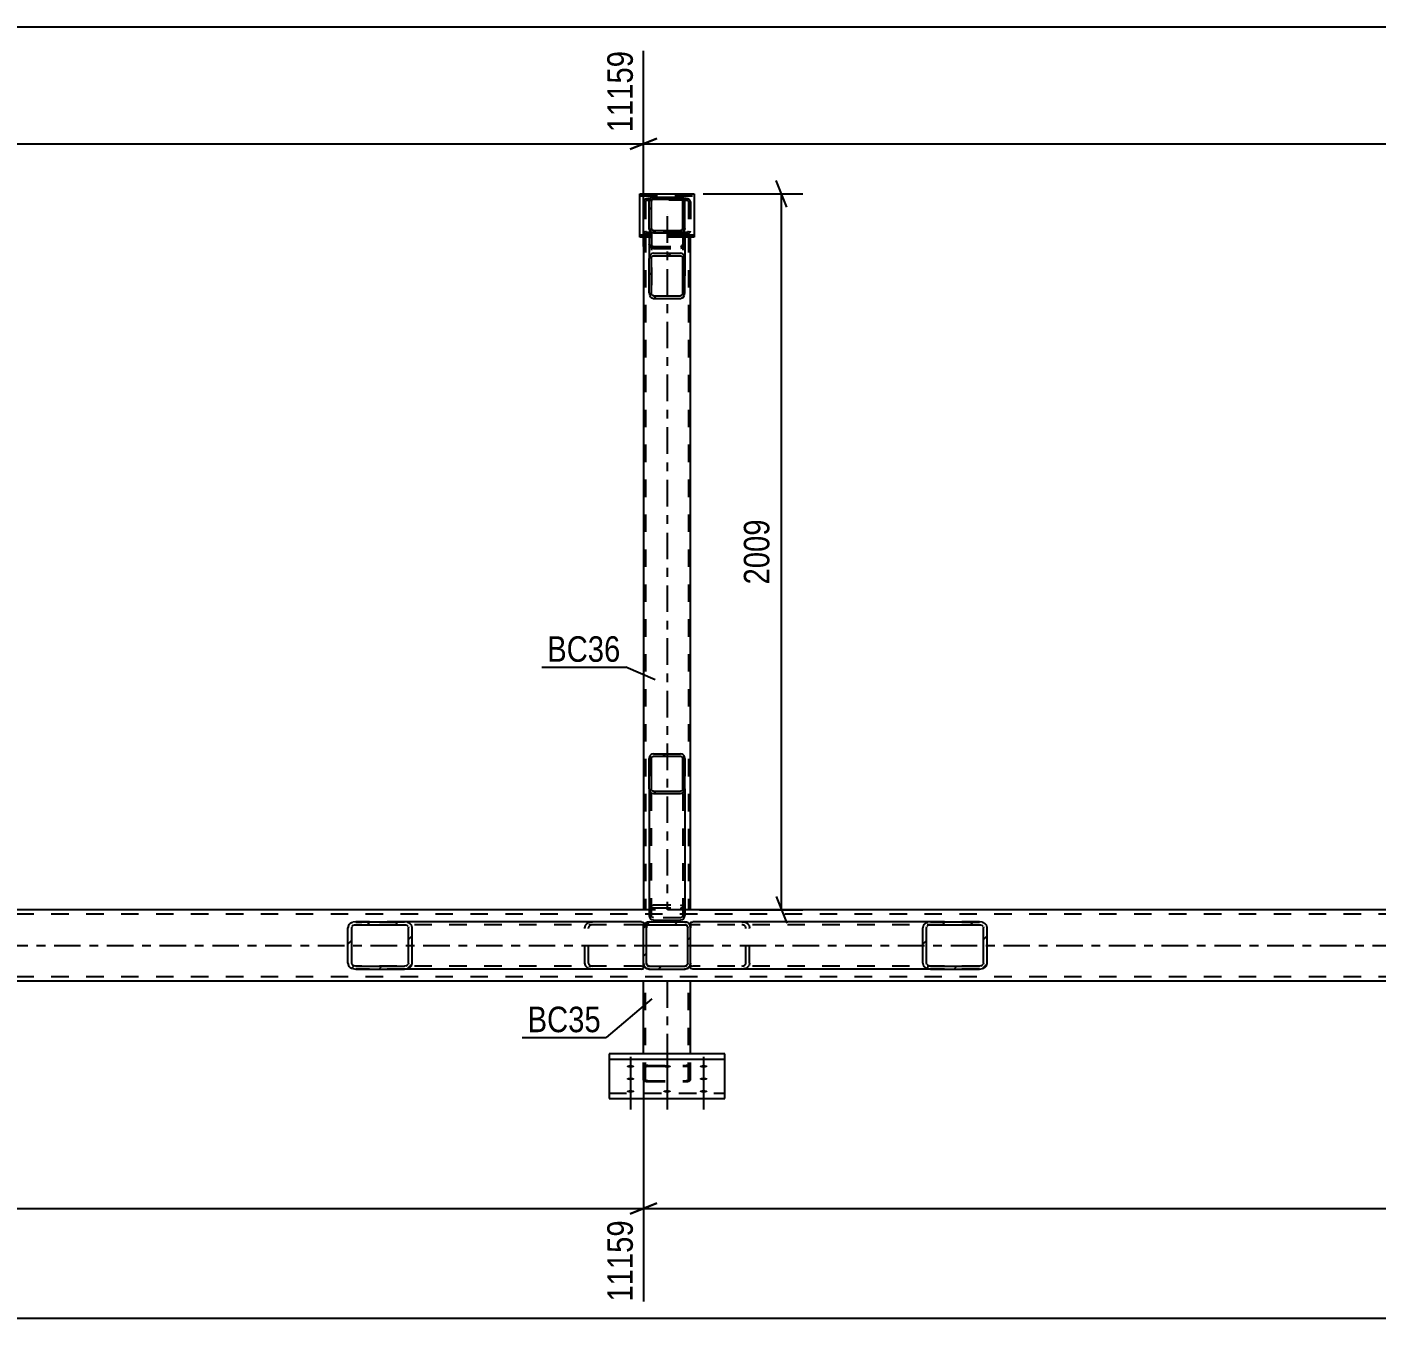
# Model space of a CAD drawing. Header units: millimetres. Extents: x -107 to 1082, y -577 to 264.
# Drawn here: x 313.2 to 464.6, y -338.5 to -193.6 of the extents above; entities that cross this region are included whole.
import ezdxf

# ---------------------------------------------------------------- set-up
doc = ezdxf.new("R2010")
doc.units = ezdxf.units.MM
doc.linetypes.add('DXK_LINE_DOT2', pattern=[3.9198, 1.9599, -1.9599])
doc.linetypes.add('DXK_LINE_DOT3', pattern=[5.9187, 2.979, -0.9799, 0.9799, -0.9799])
doc.styles.add('Arial Narrow', font='ARIALN.TTF', dxfattribs={"height": 0.2})

# ---------------------------------------------------------------- blocks, each defined once
blk = doc.blocks.new('Bolt-389677451-1454 - 1405')
at = {"linetype": 'Continuous'}
for points in [[(380.98, -310.06), (381.07, -310.06), (381.16, -310.07), (381.24, -310.09), (381.31, -310.11), (381.36, -310.13), (381.4, -310.16), (381.42, -310.19), (381.42, -310.22), (381.4, -310.25), (381.36, -310.28), (381.31, -310.31), (381.24, -310.33), (381.16, -310.35), (381.07, -310.36), (380.98, -310.36), (380.89, -310.36), (380.8, -310.35), (380.72, -310.33), (380.66, -310.31), (380.6, -310.28), (380.56, -310.25), (380.54, -310.22), (380.54, -310.19), (380.56, -310.16), (380.6, -310.13), (380.66, -310.11), (380.72, -310.09), (380.8, -310.07), (380.89, -310.06)], [(385.08, -310.06), (385.17, -310.06), (385.26, -310.07), (385.34, -310.09), (385.41, -310.11), (385.46, -310.13), (385.5, -310.16), (385.52, -310.19), (385.52, -310.22), (385.5, -310.25), (385.46, -310.28), (385.41, -310.31), (385.34, -310.33), (385.26, -310.35), (385.17, -310.36), (385.08, -310.36), (384.99, -310.36), (384.9, -310.35), (384.82, -310.33), (384.76, -310.31), (384.7, -310.28), (384.66, -310.25), (384.64, -310.22), (384.64, -310.19), (384.66, -310.16), (384.7, -310.13), (384.76, -310.11), (384.82, -310.09), (384.9, -310.07), (384.99, -310.06)], [(389.18, -310.06), (389.27, -310.06), (389.36, -310.07), (389.44, -310.09), (389.51, -310.11), (389.56, -310.13), (389.6, -310.16), (389.62, -310.19), (389.62, -310.22), (389.6, -310.25), (389.56, -310.28), (389.51, -310.31), (389.44, -310.33), (389.36, -310.35), (389.27, -310.36), (389.18, -310.36), (389.09, -310.36), (389, -310.35), (388.92, -310.33), (388.86, -310.31), (388.8, -310.28), (388.76, -310.25), (388.74, -310.22), (388.74, -310.19), (388.76, -310.16), (388.8, -310.13), (388.86, -310.11), (388.92, -310.09), (389, -310.07), (389.09, -310.06)], [(380.98, -311.46), (381.07, -311.46), (381.16, -311.47), (381.24, -311.49), (381.31, -311.51), (381.36, -311.54), (381.4, -311.56), (381.42, -311.59), (381.42, -311.63), (381.4, -311.66), (381.36, -311.69), (381.31, -311.71), (381.24, -311.73), (381.16, -311.75), (381.07, -311.76), (380.98, -311.76), (380.89, -311.76), (380.8, -311.75), (380.72, -311.73), (380.66, -311.71), (380.6, -311.69), (380.56, -311.66), (380.54, -311.63), (380.54, -311.59), (380.56, -311.56), (380.6, -311.54), (380.66, -311.51), (380.72, -311.49), (380.8, -311.47), (380.89, -311.46)], [(389.18, -311.46), (389.27, -311.46), (389.36, -311.47), (389.44, -311.49), (389.51, -311.51), (389.56, -311.54), (389.6, -311.56), (389.62, -311.59), (389.62, -311.63), (389.6, -311.66), (389.56, -311.69), (389.51, -311.71), (389.44, -311.73), (389.36, -311.75), (389.27, -311.76), (389.18, -311.76), (389.09, -311.76), (389, -311.75), (388.92, -311.73), (388.86, -311.71), (388.8, -311.69), (388.76, -311.66), (388.74, -311.63), (388.74, -311.59), (388.76, -311.56), (388.8, -311.54), (388.86, -311.51), (388.92, -311.49), (389, -311.47), (389.09, -311.46)], [(380.98, -312.86), (381.07, -312.87), (381.16, -312.88), (381.24, -312.89), (381.31, -312.91), (381.36, -312.94), (381.4, -312.97), (381.42, -313), (381.42, -313.03), (381.4, -313.06), (381.36, -313.09), (381.31, -313.11), (381.24, -313.13), (381.16, -313.15), (381.07, -313.16), (380.98, -313.16), (380.89, -313.16), (380.8, -313.15), (380.72, -313.13), (380.66, -313.11), (380.6, -313.09), (380.56, -313.06), (380.54, -313.03), (380.54, -313), (380.56, -312.97), (380.6, -312.94), (380.66, -312.91), (380.72, -312.89), (380.8, -312.88), (380.89, -312.87)], [(385.08, -312.86), (385.17, -312.87), (385.26, -312.88), (385.34, -312.89), (385.41, -312.91), (385.46, -312.94), (385.5, -312.97), (385.52, -313), (385.52, -313.03), (385.5, -313.06), (385.46, -313.09), (385.41, -313.11), (385.34, -313.13), (385.26, -313.15), (385.17, -313.16), (385.08, -313.16), (384.99, -313.16), (384.9, -313.15), (384.82, -313.13), (384.76, -313.11), (384.7, -313.09), (384.66, -313.06), (384.64, -313.03), (384.64, -313), (384.66, -312.97), (384.7, -312.94), (384.76, -312.91), (384.82, -312.89), (384.9, -312.88), (384.99, -312.87)], [(389.18, -312.86), (389.27, -312.87), (389.36, -312.88), (389.44, -312.89), (389.51, -312.91), (389.56, -312.94), (389.6, -312.97), (389.62, -313), (389.62, -313.03), (389.6, -313.06), (389.56, -313.09), (389.51, -313.11), (389.44, -313.13), (389.36, -313.15), (389.27, -313.16), (389.18, -313.16), (389.09, -313.16), (389, -313.15), (388.92, -313.13), (388.86, -313.11), (388.8, -313.09), (388.76, -313.06), (388.74, -313.03), (388.74, -313), (388.76, -312.97), (388.8, -312.94), (388.86, -312.91), (388.92, -312.89), (389, -312.88), (389.09, -312.87)]]:
    blk.add_hatch(color=1, dxfattribs=at).paths.add_polyline_path(points)
at = {"color": 1, "linetype": 'Continuous'}
for p, q in [((380.98, -309.12), (380.98, -312.24)), ((385.08, -309.12), (385.08, -312.24)), ((389.18, -309.12), (389.18, -312.24)), ((380.98, -310.52), (380.98, -313.64)), ((389.18, -310.52), (389.18, -313.64)), ((380.98, -311.92), (380.98, -315.04)), ((385.08, -311.92), (385.08, -315.04)), ((389.18, -311.92), (389.18, -315.04))]:
    blk.add_line(p, q, dxfattribs=at)
blk = doc.blocks.new('Part-389677451-1542 - 1405')
at = {"color": 7, "linetype": 'DXK_LINE_DOT2'}
for p, q in [((604.08, -293.12), (14.44, -293.12)), ((387.08, -292.64), (383.08, -292.64)), ((604.08, -300.16), (14.44, -300.16))]:
    blk.add_line(p, q, dxfattribs=at)
at = {"color": 2, "linetype": 'Continuous'}
for p, q in [((383.08, -292.64), (147.08, -292.64)), ((599.28, -292.64), (387.08, -292.64)), ((599.28, -300.64), (14.44, -300.64))]:
    blk.add_line(p, q, dxfattribs=at)
at = {"color": 7, "linetype": 'DXK_LINE_DOT3'}
blk.add_line((14.44, -296.64), (604.08, -296.64), dxfattribs=at)
blk = doc.blocks.new('Part-389677451-1587 - 1405')
at = {"color": 2, "linetype": 'Continuous'}
for p, q in [((391.58, -308.79), (378.58, -308.79)), ((378.58, -308.79), (378.58, -313.83)), ((391.58, -313.83), (391.58, -308.79)), ((378.58, -309.39), (391.58, -309.39)), ((378.58, -313.83), (391.58, -313.83))]:
    blk.add_line(p, q, dxfattribs=at)
at = {"color": 7, "linetype": 'DXK_LINE_DOT2'}
blk.add_line((378.58, -313.23), (391.58, -313.23), dxfattribs=at)
blk = doc.blocks.new('Part-389677451-1588 - 1405')
at = {"color": 2, "linetype": 'Continuous'}
for p, q in [((382.04, -217.14), (382.04, -212.29)), ((382.04, -212.29), (388.12, -212.29)), ((388.12, -212.29), (388.12, -217.14)), ((383.08, -216.91), (382.04, -216.91)), ((383.08, -217.14), (382.04, -217.14)), ((388.12, -216.91), (387.08, -216.91)), ((388.12, -217.14), (387.08, -217.14))]:
    blk.add_line(p, q, dxfattribs=at)
at = {"color": 7, "linetype": 'DXK_LINE_DOT2'}
for p, q in [((382.04, -212.52), (388.12, -212.52)), ((387.08, -216.91), (383.08, -216.91)), ((387.08, -217.14), (383.08, -217.14))]:
    blk.add_line(p, q, dxfattribs=at)
blk = doc.blocks.new('Part-389677451-1659 - 1405')
at = {"color": 2, "linetype": 'Continuous'}
for p, q in [((382.44, -308.79), (382.44, -300.64)), ((387.72, -308.79), (387.72, -300.64))]:
    blk.add_line(p, q, dxfattribs=at)
at = {"color": 7, "linetype": 'DXK_LINE_DOT2'}
for p, q in [((387.72, -300.64), (382.44, -300.64)), ((382.68, -311.75), (382.68, -300.64)), ((387.48, -311.75), (387.48, -300.64)), ((382.44, -311.75), (382.44, -308.79)), ((387.72, -311.75), (387.72, -308.79)), ((382.48, -310.21), (382.44, -310.27)), ((382.58, -310.15), (382.48, -310.21)), ((382.74, -310.12), (382.58, -310.15)), ((382.68, -310.27), (382.7, -310.24)), ((382.7, -310.24), (382.75, -310.21)), ((382.92, -310.11), (382.74, -310.12)), ((382.75, -310.21), (382.83, -310.19)), ((382.83, -310.19), (382.92, -310.19)), ((382.92, -310.11), (387.24, -310.11)), ((382.92, -310.19), (387.24, -310.19)), ((387.43, -310.12), (387.24, -310.11)), ((387.24, -310.19), (387.33, -310.19)), ((387.33, -310.19), (387.41, -310.21)), ((387.41, -310.21), (387.46, -310.24)), ((387.58, -310.15), (387.43, -310.12)), ((387.46, -310.24), (387.48, -310.27)), ((387.69, -310.21), (387.58, -310.15)), ((387.72, -310.27), (387.69, -310.21)), ((382.44, -311.75), (382.48, -311.81)), ((382.48, -311.81), (382.58, -311.86)), ((382.58, -311.86), (382.74, -311.9)), ((382.7, -311.78), (382.68, -311.75)), ((382.75, -311.81), (382.7, -311.78)), ((382.83, -311.82), (382.75, -311.81)), ((382.92, -311.83), (382.83, -311.82)), ((382.92, -311.83), (387.24, -311.83)), ((387.33, -311.82), (387.24, -311.83)), ((387.41, -311.81), (387.33, -311.82)), ((387.46, -311.78), (387.41, -311.81)), ((387.43, -311.9), (387.58, -311.86)), ((387.48, -311.75), (387.46, -311.78)), ((387.58, -311.86), (387.69, -311.81)), ((387.69, -311.81), (387.72, -311.75)), ((382.74, -311.9), (382.92, -311.91)), ((382.92, -311.91), (387.24, -311.91)), ((387.24, -311.91), (387.43, -311.9))]:
    blk.add_line(p, q, dxfattribs=at)
at = {"color": 7, "linetype": 'DXK_LINE_DOT3'}
blk.add_line((385.08, -300.64), (385.08, -311.01), dxfattribs=at)
blk = doc.blocks.new('Part-389677451-1595 - 1405')
at = {"color": 7, "linetype": 'DXK_LINE_DOT2'}
for p, q in [((382.48, -213.02), (382.44, -213.16)), ((382.44, -213.16), (382.44, -216.91)), ((382.58, -212.91), (382.48, -213.02)), ((382.74, -212.83), (382.58, -212.91)), ((382.68, -213.16), (382.7, -213.09)), ((382.68, -213.16), (382.68, -216.91)), ((382.7, -213.09), (382.75, -213.04)), ((382.92, -212.8), (382.74, -212.83)), ((382.75, -213.04), (382.83, -213)), ((382.83, -213), (382.92, -212.98)), ((387.24, -212.8), (382.92, -212.8)), ((387.24, -212.98), (382.92, -212.98)), ((387.43, -212.83), (387.24, -212.8)), ((387.24, -212.98), (387.33, -213)), ((387.33, -213), (387.41, -213.04)), ((387.41, -213.04), (387.46, -213.09)), ((387.58, -212.91), (387.43, -212.83)), ((387.46, -213.09), (387.48, -213.16)), ((387.48, -213.16), (387.48, -216.91)), ((387.69, -213.02), (387.58, -212.91)), ((387.72, -213.16), (387.69, -213.02)), ((387.72, -213.16), (387.72, -217.14)), ((382.44, -216.44), (382.44, -217.14)), ((382.44, -216.44), (382.48, -216.58)), ((382.7, -216.51), (382.68, -216.44)), ((387.48, -216.44), (387.46, -216.51)), ((387.69, -216.58), (387.72, -216.44)), ((382.48, -216.58), (382.58, -216.69)), ((382.58, -216.69), (382.74, -216.77)), ((382.68, -216.91), (382.68, -292.64)), ((382.75, -216.57), (382.7, -216.51)), ((382.74, -216.77), (382.92, -216.8)), ((382.83, -216.6), (382.75, -216.57)), ((382.92, -216.62), (382.83, -216.6)), ((387.24, -216.62), (382.92, -216.62)), ((387.24, -216.8), (382.92, -216.8)), ((387.33, -216.6), (387.24, -216.62)), ((387.24, -216.8), (387.43, -216.77)), ((387.41, -216.57), (387.33, -216.6)), ((387.46, -216.51), (387.41, -216.57)), ((387.43, -216.77), (387.58, -216.69)), ((387.48, -216.91), (387.48, -292.64)), ((387.58, -216.69), (387.69, -216.58)), ((387.72, -216.91), (387.72, -217.14)), ((387.72, -292.64), (382.44, -292.64))]:
    blk.add_line(p, q, dxfattribs=at)
at = {"color": 7, "linetype": 'DXK_LINE_DOT3'}
blk.add_line((385.08, -214.8), (385.08, -292.64), dxfattribs=at)
at = {"color": 2, "linetype": 'Continuous'}
for p, q in [((382.44, -217.14), (382.44, -292.64)), ((387.72, -292.64), (387.72, -217.14))]:
    blk.add_line(p, q, dxfattribs=at)
blk = doc.blocks.new('Part-389677451-1663 - 1405')
at = {"linetype": 'Continuous'}
h = blk.add_hatch(dxfattribs=at)
h.set_pattern_fill('', scale=0.7, style=0, pattern_type=0)
h.set_pattern_definition([(45, (387.328, -299.2272), (-1.57154, 1.57154), [])])
h.paths.add_polyline_path([(387.08, -299.28), (387.33, -299.23), (387.54, -299.09), (387.67, -298.88), (387.72, -298.64), (387.72, -294.64), (387.67, -294.39), (387.54, -294.18), (387.33, -294.04), (387.08, -294), (383.08, -294), (382.84, -294.04), (382.63, -294.18), (382.49, -294.39), (382.44, -294.64), (382.44, -298.64), (382.49, -298.88), (382.63, -299.09), (382.84, -299.23), (383.08, -299.28)])
h.paths.add_polyline_path([(382.96, -298.93), (382.86, -298.86), (382.79, -298.76), (382.76, -298.64), (382.76, -294.64), (382.79, -294.51), (382.86, -294.41), (382.96, -294.34), (383.08, -294.32), (387.08, -294.32), (387.21, -294.34), (387.31, -294.41), (387.38, -294.51), (387.4, -294.64), (387.4, -298.64), (387.38, -298.76), (387.31, -298.86), (387.21, -298.93), (387.08, -298.96), (383.08, -298.96)])
at = {"color": 7, "linetype": 'DXK_LINE_DOT2'}
for p, q in [((382.44, -294.64), (382.49, -294.39)), ((382.44, -298.64), (382.44, -294.64)), ((382.79, -294.51), (382.76, -294.64)), ((382.76, -298.64), (382.76, -294.64)), ((382.84, -294.04), (383.08, -294)), ((383.08, -294.32), (382.96, -294.34)), ((383.08, -294), (387.08, -294)), ((383.08, -294.32), (387.08, -294.32)), ((387.08, -294), (387.33, -294.04)), ((387.21, -294.34), (387.08, -294.32)), ((387.4, -294.64), (387.38, -294.51)), ((387.4, -298.64), (387.4, -294.64)), ((387.67, -294.39), (387.72, -294.64)), ((387.72, -298.64), (387.72, -294.64)), ((382.49, -298.88), (382.44, -298.64)), ((382.76, -298.64), (382.79, -298.76)), ((383.08, -299.28), (382.84, -299.23)), ((382.96, -298.93), (383.08, -298.96)), ((383.08, -298.96), (387.08, -298.96)), ((383.08, -299.28), (387.08, -299.28)), ((387.08, -298.96), (387.21, -298.93)), ((387.33, -299.23), (387.08, -299.28)), ((387.38, -298.76), (387.4, -298.64)), ((387.72, -298.64), (387.67, -298.88))]:
    blk.add_line(p, q, dxfattribs=at)
at = {"color": 2, "linetype": 'Continuous'}
for p, q in [((382.49, -294.39), (382.44, -294.64)), ((382.44, -298.64), (382.44, -294.64)), ((382.76, -294.64), (382.79, -294.51)), ((382.76, -298.64), (382.76, -294.64)), ((383.08, -294), (382.84, -294.04)), ((382.96, -294.34), (383.08, -294.32)), ((383.08, -294), (387.08, -294)), ((383.08, -294.32), (387.08, -294.32)), ((387.33, -294.04), (387.08, -294)), ((387.08, -294.32), (387.21, -294.34)), ((387.38, -294.51), (387.4, -294.64)), ((387.4, -298.64), (387.4, -294.64)), ((387.72, -294.64), (387.67, -294.39)), ((387.72, -298.64), (387.72, -294.64)), ((382.44, -298.64), (382.49, -298.88)), ((382.79, -298.76), (382.76, -298.64)), ((382.84, -299.23), (383.08, -299.28)), ((383.08, -298.96), (382.96, -298.93)), ((383.08, -298.96), (387.08, -298.96)), ((383.08, -299.28), (387.08, -299.28)), ((387.21, -298.93), (387.08, -298.96)), ((387.08, -299.28), (387.33, -299.23)), ((387.4, -298.64), (387.38, -298.76)), ((387.67, -298.88), (387.72, -298.64))]:
    blk.add_line(p, q, dxfattribs=at)
at = {"color": 7, "linetype": 'DXK_LINE_DOT2'}
for centre, radius, start, end in [((383.08, -294.64), 0.64, 112.5, 157.5), ((383.08, -294.64), 0.32, 112.5, 157.5), ((387.08, -294.64), 0.32, 22.5, 67.5), ((387.08, -294.64), 0.64, 22.5, 67.5), ((383.08, -298.64), 0.64, 202.5, 247.5), ((383.08, -298.64), 0.32, 202.5, 247.5), ((387.08, -298.64), 0.32, 292.5, 337.5), ((387.08, -298.64), 0.64, 292.5, 337.5)]:
    blk.add_arc(centre, radius, start, end, dxfattribs=at)
at = {"color": 2, "linetype": 'Continuous'}
for centre, radius, start, end in [((383.08, -294.64), 0.64, 112.5, 157.5), ((383.08, -294.64), 0.32, 112.5, 157.5), ((387.08, -294.64), 0.32, 22.5, 67.5), ((387.08, -294.64), 0.64, 22.5, 67.5), ((383.08, -298.64), 0.64, 202.5, 247.5), ((383.08, -298.64), 0.32, 202.5, 247.5), ((387.08, -298.64), 0.32, 292.5, 337.5), ((387.08, -298.64), 0.64, 292.5, 337.5)]:
    blk.add_arc(centre, radius, start, end, dxfattribs=at)
blk = doc.blocks.new('Part-389677451-1599 - 1405')
at = {"linetype": 'Continuous'}
h = blk.add_hatch(dxfattribs=at)
h.set_pattern_fill('', scale=0.7, style=0, pattern_type=0)
h.set_pattern_definition([(45, (386.786, -216.5992), (-1.5715, 1.5715), [])])
h.paths.add_polyline_path([(386.6, -216.64), (386.79, -216.6), (386.94, -216.5), (387.05, -216.34), (387.08, -216.16), (387.08, -213.12), (387.05, -212.93), (386.94, -212.78), (386.79, -212.67), (386.6, -212.64), (383.56, -212.64), (383.38, -212.67), (383.22, -212.78), (383.12, -212.93), (383.08, -213.12), (383.08, -216.16), (383.12, -216.34), (383.22, -216.5), (383.38, -216.6), (383.56, -216.64)])
h.paths.add_polyline_path([(383.47, -216.38), (383.39, -216.33), (383.34, -216.25), (383.32, -216.16), (383.32, -213.12), (383.34, -213.02), (383.39, -212.95), (383.47, -212.89), (383.56, -212.88), (386.6, -212.88), (386.69, -212.89), (386.77, -212.95), (386.82, -213.02), (386.84, -213.12), (386.84, -216.16), (386.82, -216.25), (386.77, -216.33), (386.69, -216.38), (386.6, -216.4), (383.56, -216.4)])
at = {"color": 7, "linetype": 'DXK_LINE_DOT2'}
for p, q in [((383.08, -213.12), (383.12, -212.93)), ((383.08, -216.16), (383.08, -213.12)), ((383.12, -212.93), (383.22, -212.78)), ((383.22, -212.78), (383.38, -212.67)), ((383.34, -213.02), (383.32, -213.12)), ((383.32, -216.16), (383.32, -213.12)), ((383.39, -212.95), (383.34, -213.02)), ((383.38, -212.67), (383.56, -212.64)), ((383.47, -212.89), (383.39, -212.95)), ((383.56, -212.88), (383.47, -212.89)), ((383.56, -212.64), (386.6, -212.64)), ((383.56, -212.88), (386.6, -212.88)), ((386.6, -212.64), (386.79, -212.67)), ((386.69, -212.89), (386.6, -212.88)), ((386.77, -212.95), (386.69, -212.89)), ((386.82, -213.02), (386.77, -212.95)), ((386.79, -212.67), (386.94, -212.78)), ((386.84, -213.12), (386.82, -213.02)), ((386.84, -216.16), (386.84, -213.12)), ((386.94, -212.78), (387.05, -212.93)), ((387.05, -212.93), (387.08, -213.12)), ((387.08, -216.16), (387.08, -213.12)), ((383.12, -216.34), (383.08, -216.16)), ((383.22, -216.5), (383.12, -216.34)), ((383.38, -216.6), (383.22, -216.5)), ((383.32, -216.16), (383.34, -216.25)), ((383.34, -216.25), (383.39, -216.33)), ((383.39, -216.33), (383.47, -216.38)), ((383.47, -216.38), (383.56, -216.4)), ((383.56, -216.4), (386.6, -216.4)), ((386.6, -216.4), (386.69, -216.38)), ((386.69, -216.38), (386.77, -216.33)), ((386.77, -216.33), (386.82, -216.25)), ((386.94, -216.5), (386.79, -216.6)), ((386.82, -216.25), (386.84, -216.16)), ((387.05, -216.34), (386.94, -216.5)), ((387.08, -216.16), (387.05, -216.34)), ((383.56, -216.64), (383.38, -216.6)), ((383.56, -216.64), (386.6, -216.64)), ((386.79, -216.6), (386.6, -216.64))]:
    blk.add_line(p, q, dxfattribs=at)
at = {"color": 2, "linetype": 'Continuous'}
for p, q in [((383.12, -212.93), (383.08, -213.12)), ((383.08, -216.16), (383.08, -213.12)), ((383.32, -213.12), (383.34, -213.02)), ((383.32, -216.16), (383.32, -213.12)), ((383.34, -213.02), (383.39, -212.95)), ((383.56, -212.64), (383.38, -212.67)), ((383.39, -212.95), (383.47, -212.89)), ((383.47, -212.89), (383.56, -212.88)), ((383.56, -212.64), (386.6, -212.64)), ((383.56, -212.88), (386.6, -212.88)), ((386.79, -212.67), (386.6, -212.64)), ((386.6, -212.88), (386.69, -212.89)), ((386.69, -212.89), (386.77, -212.95)), ((386.77, -212.95), (386.82, -213.02)), ((386.82, -213.02), (386.84, -213.12)), ((386.84, -216.16), (386.84, -213.12)), ((387.08, -213.12), (387.05, -212.93)), ((387.08, -216.16), (387.08, -213.12)), ((383.08, -216.16), (383.12, -216.34)), ((383.34, -216.25), (383.32, -216.16)), ((383.39, -216.33), (383.34, -216.25)), ((383.47, -216.38), (383.39, -216.33)), ((383.56, -216.4), (383.47, -216.38)), ((383.56, -216.4), (386.6, -216.4)), ((386.69, -216.38), (386.6, -216.4)), ((386.77, -216.33), (386.69, -216.38)), ((386.82, -216.25), (386.77, -216.33)), ((386.84, -216.16), (386.82, -216.25)), ((387.05, -216.34), (387.08, -216.16)), ((383.38, -216.6), (383.56, -216.64)), ((383.56, -216.64), (386.6, -216.64)), ((386.6, -216.64), (386.79, -216.6))]:
    blk.add_line(p, q, dxfattribs=at)
at = {"color": 7, "linetype": 'DXK_LINE_DOT3'}
blk.add_line((385.08, -214.64), (385.08, -214.64), dxfattribs=at)
at = {"color": 2, "linetype": 'Continuous'}
for centre, start, end in [((383.56, -213.12), 112.5, 157.5), ((386.6, -213.12), 22.5, 67.5), ((383.56, -216.16), 202.5, 247.5), ((386.6, -216.16), 292.5, 337.5)]:
    blk.add_arc(centre, 0.48, start, end, dxfattribs=at)
blk = doc.blocks.new('Part-389677451-1644 - 1405')
at = {"linetype": 'Continuous'}
h = blk.add_hatch(dxfattribs=at)
h.set_pattern_fill('', scale=0.7, style=0, pattern_type=0)
h.set_pattern_definition([(45, (355.9533, -299.2272), (-1.57154, 1.57154), [])])
h.paths.add_polyline_path([(355.62, -299.28), (355.95, -299.23), (356.24, -299.09), (356.43, -298.88), (356.49, -298.64), (356.49, -294.64), (356.43, -294.39), (356.24, -294.18), (355.95, -294.04), (355.62, -294), (350.14, -294), (349.8, -294.04), (349.51, -294.18), (349.32, -294.39), (349.26, -294.64), (349.26, -298.64), (349.32, -298.88), (349.51, -299.09), (349.8, -299.23), (350.14, -299.28)])
h.paths.add_polyline_path([(349.97, -298.93), (349.83, -298.86), (349.73, -298.76), (349.7, -298.64), (349.7, -294.64), (349.73, -294.51), (349.83, -294.41), (349.97, -294.34), (350.14, -294.32), (355.62, -294.32), (355.79, -294.34), (355.93, -294.41), (356.02, -294.51), (356.06, -294.64), (356.06, -298.64), (356.02, -298.76), (355.93, -298.86), (355.79, -298.93), (355.62, -298.96), (350.14, -298.96)])
at = {"color": 2, "linetype": 'Continuous'}
for p, q in [((349.32, -294.39), (349.26, -294.64)), ((349.26, -298.64), (349.26, -294.64)), ((349.7, -294.64), (349.73, -294.51)), ((349.7, -298.64), (349.7, -294.64)), ((350.14, -294), (349.8, -294.04)), ((349.97, -294.34), (350.14, -294.32)), ((350.14, -294), (355.62, -294)), ((350.14, -294.32), (355.62, -294.32)), ((382.2, -294), (355.62, -294)), ((355.95, -294.04), (355.62, -294)), ((355.62, -294.32), (355.79, -294.34)), ((356.02, -294.51), (356.06, -294.64)), ((356.06, -298.64), (356.06, -294.64)), ((356.49, -294.64), (356.43, -294.39)), ((356.49, -298.64), (356.49, -294.64)), ((382.2, -294), (382.44, -294.03)), ((382.44, -294.03), (382.44, -294.04)), ((382.44, -294.04), (382.44, -294.18)), ((382.44, -294.18), (382.44, -294.64)), ((349.26, -298.64), (349.32, -298.88)), ((349.73, -298.76), (349.7, -298.64)), ((349.8, -299.23), (350.14, -299.28)), ((350.14, -298.96), (349.97, -298.93)), ((350.14, -298.96), (355.62, -298.96)), ((350.14, -299.28), (355.62, -299.28)), ((355.79, -298.93), (355.62, -298.96)), ((355.62, -299.28), (355.95, -299.23)), ((382.2, -299.28), (355.62, -299.28)), ((356.06, -298.64), (356.02, -298.76)), ((356.43, -298.88), (356.49, -298.64)), ((382.2, -299.28), (382.44, -299.24)), ((382.44, -299.24), (382.44, -298.64))]:
    blk.add_line(p, q, dxfattribs=at)
at = {"color": 7, "linetype": 'DXK_LINE_DOT2'}
for p, q in [((355.62, -294), (350.14, -294)), ((382.2, -294.32), (350.14, -294.32)), ((375.84, -294.64), (375.91, -294.39)), ((375.84, -298.64), (375.84, -294.64)), ((376.31, -294.51), (376.28, -294.64)), ((376.28, -298.64), (376.28, -294.64)), ((376.38, -294.04), (376.72, -294)), ((376.72, -294.32), (376.55, -294.34)), ((382.37, -294.34), (382.2, -294.32)), ((382.44, -294.38), (382.37, -294.34)), ((382.44, -294.03), (382.44, -294.03)), ((382.44, -294.18), (382.44, -294.38)), ((382.44, -298.64), (382.44, -294.39)), ((382.2, -298.96), (350.14, -298.96)), ((355.62, -299.28), (350.14, -299.28)), ((375.91, -298.88), (375.84, -298.64)), ((376.28, -298.64), (376.31, -298.76)), ((376.72, -299.28), (376.38, -299.23)), ((376.55, -298.93), (376.72, -298.96)), ((382.2, -298.96), (382.37, -298.93)), ((382.37, -298.93), (382.44, -298.9))]:
    blk.add_line(p, q, dxfattribs=at)
at = {"color": 2, "linetype": 'Continuous'}
for centre, radius, start, end in [((350, -294.82), 0.801, 104.588, 147.6416), ((350.07, -294.73), 0.4, 104.588, 147.6416), ((355.68, -294.73), 0.4, 32.3584, 75.412), ((355.75, -294.82), 0.801, 32.3584, 75.412), ((350, -298.45), 0.801, 212.3584, 255.412), ((350.07, -298.54), 0.4, 212.3584, 255.412), ((355.68, -298.54), 0.4, 284.588, 327.6416), ((355.75, -298.45), 0.801, 284.588, 327.6416)]:
    blk.add_arc(centre, radius, start, end, dxfattribs=at)
at = {"color": 7, "linetype": 'DXK_LINE_DOT2'}
for centre, radius, start, end in [((376.58, -294.82), 0.801, 104.588, 147.6416), ((376.65, -294.73), 0.4, 104.588, 147.6416), ((376.58, -298.45), 0.801, 212.3584, 255.412), ((376.65, -298.54), 0.4, 212.3584, 255.412)]:
    blk.add_arc(centre, radius, start, end, dxfattribs=at)
blk = doc.blocks.new('Part-389677451-1673 - 1405')
at = {"linetype": 'Continuous'}
h = blk.add_hatch(dxfattribs=at)
h.set_pattern_fill('', scale=0.7, style=0, pattern_type=0)
h.set_pattern_definition([(45, (420.4793, -299.2272), (-1.57154, 1.57154), [])])
h.paths.add_polyline_path([(420.14, -299.28), (420.48, -299.23), (420.76, -299.09), (420.95, -298.88), (421.02, -298.64), (421.02, -294.64), (420.95, -294.39), (420.76, -294.18), (420.48, -294.04), (420.14, -294), (414.65, -294), (414.32, -294.04), (414.03, -294.18), (413.84, -294.39), (413.77, -294.64), (413.77, -298.64), (413.84, -298.88), (414.03, -299.09), (414.32, -299.23), (414.65, -299.28)])
h.paths.add_polyline_path([(414.48, -298.93), (414.34, -298.86), (414.25, -298.76), (414.21, -298.64), (414.21, -294.64), (414.25, -294.51), (414.34, -294.41), (414.48, -294.34), (414.65, -294.32), (420.14, -294.32), (420.31, -294.34), (420.45, -294.41), (420.55, -294.51), (420.58, -294.64), (420.58, -298.64), (420.55, -298.76), (420.45, -298.86), (420.31, -298.93), (420.14, -298.96), (414.65, -298.96)])
at = {"color": 2, "linetype": 'Continuous'}
for p, q in [((387.72, -294.03), (387.98, -294)), ((387.72, -294.03), (387.72, -294.64)), ((414.65, -294), (387.98, -294)), ((413.84, -294.39), (413.77, -294.64)), ((413.77, -298.64), (413.77, -294.64)), ((414.21, -294.64), (414.25, -294.51)), ((414.21, -298.64), (414.21, -294.64)), ((414.65, -294), (414.32, -294.04)), ((414.48, -294.34), (414.65, -294.32)), ((414.65, -294), (420.14, -294)), ((414.65, -294.32), (420.14, -294.32)), ((420.48, -294.04), (420.14, -294)), ((420.14, -294.32), (420.31, -294.34)), ((420.55, -294.51), (420.58, -294.64)), ((420.58, -298.64), (420.58, -294.64)), ((421.02, -294.64), (420.95, -294.39)), ((421.02, -298.64), (421.02, -294.64)), ((387.72, -299.23), (387.72, -298.64)), ((387.72, -299.24), (387.72, -299.23)), ((387.98, -299.28), (387.72, -299.24)), ((414.65, -299.28), (387.98, -299.28)), ((413.77, -298.64), (413.84, -298.88)), ((414.25, -298.76), (414.21, -298.64)), ((414.32, -299.23), (414.65, -299.28)), ((414.65, -298.96), (414.48, -298.93)), ((414.65, -298.96), (420.14, -298.96)), ((414.65, -299.28), (420.14, -299.28)), ((420.31, -298.93), (420.14, -298.96)), ((420.14, -299.28), (420.48, -299.23)), ((420.58, -298.64), (420.55, -298.76)), ((420.95, -298.88), (421.02, -298.64))]:
    blk.add_line(p, q, dxfattribs=at)
at = {"color": 7, "linetype": 'DXK_LINE_DOT2'}
for p, q in [((387.72, -294.03), (387.72, -294.38)), ((387.81, -294.34), (387.72, -294.38)), ((387.72, -299.09), (387.72, -294.64)), ((387.98, -294.32), (387.81, -294.34)), ((420.14, -294.32), (387.98, -294.32)), ((393.47, -294), (393.81, -294.04)), ((393.64, -294.34), (393.47, -294.32)), ((393.91, -294.64), (393.88, -294.51)), ((393.91, -298.64), (393.91, -294.64)), ((394.28, -294.39), (394.35, -294.64)), ((394.35, -298.64), (394.35, -294.64)), ((420.14, -294), (414.65, -294)), ((387.72, -298.89), (387.81, -298.93)), ((387.81, -298.93), (387.98, -298.96)), ((420.14, -298.96), (387.98, -298.96)), ((393.47, -298.96), (393.64, -298.93)), ((393.81, -299.23), (393.47, -299.28)), ((393.88, -298.76), (393.91, -298.64)), ((394.35, -298.64), (394.28, -298.88)), ((420.14, -299.28), (414.65, -299.28))]:
    blk.add_line(p, q, dxfattribs=at)
for centre, radius, start, end in [((393.54, -294.73), 0.401, 32.4104, 75.4453), ((393.61, -294.82), 0.802, 32.4104, 75.4453), ((393.54, -298.54), 0.401, 284.5547, 327.5896), ((393.61, -298.45), 0.802, 284.5547, 327.5896)]:
    blk.add_arc(centre, radius, start, end, dxfattribs=at)
at = {"color": 2, "linetype": 'Continuous'}
for centre, radius, start, end in [((414.52, -294.82), 0.802, 104.5547, 147.5896), ((414.58, -294.73), 0.401, 104.5547, 147.5896), ((420.21, -294.73), 0.401, 32.4104, 75.4453), ((420.28, -294.82), 0.802, 32.4104, 75.4453), ((414.52, -298.45), 0.802, 212.4104, 255.4453), ((414.58, -298.54), 0.401, 212.4104, 255.4453), ((420.21, -298.54), 0.401, 284.5547, 327.5896), ((420.28, -298.45), 0.802, 284.5547, 327.5896)]:
    blk.add_arc(centre, radius, start, end, dxfattribs=at)
blk = doc.blocks.new('Part-389677451-1676 - 1405')
at = {"linetype": 'Continuous'}
h = blk.add_hatch(dxfattribs=at)
h.set_pattern_fill('', scale=0.7, style=0, pattern_type=0)
h.set_pattern_definition([(45, (386.786, -279.559), (-1.57154, 1.57154), [])])
h.paths.add_polyline_path([(386.6, -279.6), (386.79, -279.56), (386.94, -279.44), (387.05, -279.27), (387.08, -279.06), (387.08, -275.66), (387.05, -275.46), (386.94, -275.28), (386.79, -275.17), (386.6, -275.13), (383.56, -275.13), (383.38, -275.17), (383.22, -275.28), (383.12, -275.46), (383.08, -275.66), (383.08, -279.06), (383.12, -279.27), (383.22, -279.44), (383.38, -279.56), (383.56, -279.6)])
h.paths.add_polyline_path([(383.47, -279.31), (383.39, -279.25), (383.34, -279.17), (383.32, -279.06), (383.32, -275.66), (383.34, -275.56), (383.39, -275.47), (383.47, -275.42), (383.56, -275.4), (386.6, -275.4), (386.69, -275.42), (386.77, -275.47), (386.82, -275.56), (386.84, -275.66), (386.84, -279.06), (386.82, -279.17), (386.77, -279.25), (386.69, -279.31), (386.6, -279.33), (383.56, -279.33)])
at = {"color": 2, "linetype": 'Continuous'}
for p, q in [((383.12, -275.46), (383.08, -275.66)), ((383.34, -275.56), (383.39, -275.47)), ((383.56, -275.13), (383.38, -275.17)), ((383.39, -275.47), (383.47, -275.42)), ((383.47, -275.42), (383.56, -275.4)), ((383.56, -275.13), (386.6, -275.13)), ((383.56, -275.4), (386.6, -275.4)), ((386.79, -275.17), (386.6, -275.13)), ((386.6, -275.4), (386.69, -275.42)), ((386.69, -275.42), (386.77, -275.47)), ((386.77, -275.47), (386.82, -275.56)), ((387.08, -275.66), (387.05, -275.46)), ((383.08, -279.06), (383.08, -275.66)), ((383.32, -275.66), (383.34, -275.56)), ((383.32, -279.06), (383.32, -275.66)), ((386.82, -275.56), (386.84, -275.66)), ((386.84, -279.06), (386.84, -275.66)), ((387.08, -279.06), (387.08, -275.66)), ((383.08, -279.06), (383.08, -293.28)), ((383.08, -279.06), (383.12, -279.27)), ((383.34, -279.17), (383.32, -279.06)), ((383.39, -279.25), (383.34, -279.17)), ((383.38, -279.56), (383.56, -279.6)), ((383.47, -279.31), (383.39, -279.25)), ((383.56, -279.33), (383.47, -279.31)), ((383.56, -279.33), (386.6, -279.33)), ((383.56, -279.6), (386.6, -279.6)), ((386.69, -279.31), (386.6, -279.33)), ((386.6, -279.6), (386.79, -279.56)), ((386.77, -279.25), (386.69, -279.31)), ((386.82, -279.17), (386.77, -279.25)), ((386.84, -279.06), (386.82, -279.17)), ((387.05, -279.27), (387.08, -279.06)), ((387.08, -279.06), (387.08, -293.28)), ((383.08, -293.28), (383.12, -293.47)), ((383.12, -293.47), (383.2, -293.6)), ((383.22, -293.63), (383.2, -293.6)), ((383.38, -293.75), (383.22, -293.63)), ((386.94, -293.63), (386.79, -293.75)), ((386.96, -293.6), (386.94, -293.63)), ((386.96, -293.6), (387.05, -293.47)), ((387.05, -293.47), (387.08, -293.28)), ((383.56, -293.79), (383.38, -293.75)), ((383.56, -293.79), (386.6, -293.79)), ((386.79, -293.75), (386.6, -293.79))]:
    blk.add_line(p, q, dxfattribs=at)
at = {"color": 7, "linetype": 'DXK_LINE_DOT2'}
for p, q in [((383.08, -275.66), (383.08, -279.06)), ((383.32, -293.28), (383.32, -275.66)), ((386.84, -275.66), (386.84, -293.28)), ((387.08, -275.66), (387.08, -279.06)), ((383.22, -292.28), (383.38, -292.14)), ((383.38, -292.14), (383.56, -292.09)), ((383.56, -292.09), (386.6, -292.09)), ((386.6, -292.09), (386.79, -292.14)), ((386.79, -292.14), (386.94, -292.28)), ((383.08, -292.64), (383.1, -292.64)), ((383.34, -292.64), (383.08, -292.64)), ((383.1, -292.64), (383.12, -292.5)), ((383.12, -292.5), (383.22, -292.28)), ((383.32, -292.64), (383.34, -292.64)), ((383.34, -293.37), (383.32, -293.28)), ((383.39, -292.52), (383.34, -292.62)), ((383.34, -292.62), (383.34, -292.64)), ((383.39, -293.45), (383.34, -293.37)), ((383.47, -292.45), (383.39, -292.52)), ((383.47, -293.51), (383.39, -293.45)), ((383.56, -292.42), (383.47, -292.45)), ((383.56, -293.53), (383.47, -293.51)), ((383.56, -292.42), (386.6, -292.42)), ((386.6, -293.53), (383.56, -293.53)), ((386.69, -292.45), (386.6, -292.42)), ((386.69, -293.51), (386.6, -293.53)), ((386.77, -292.52), (386.69, -292.45)), ((386.77, -293.45), (386.69, -293.51)), ((386.82, -292.62), (386.77, -292.52)), ((386.82, -293.37), (386.77, -293.45)), ((386.83, -292.64), (386.82, -292.62)), ((386.84, -293.28), (386.82, -293.37)), ((386.83, -292.64), (386.84, -292.64)), ((387.08, -292.64), (386.83, -292.64)), ((386.94, -292.28), (387.05, -292.5)), ((387.05, -292.5), (387.07, -292.64)), ((387.07, -292.64), (387.08, -292.64))]:
    blk.add_line(p, q, dxfattribs=at)
at = {"color": 2, "linetype": 'Continuous'}
for centre, start, end in [((383.6, -275.63), 115.8178, 160.5663), ((386.56, -275.63), 19.4337, 64.1822), ((383.6, -279.1), 199.4337, 244.1822), ((386.56, -279.1), 295.8178, 340.5663)]:
    blk.add_arc(centre, 0.512, start, end, dxfattribs=at)
blk = doc.blocks.new('Part-389677451-1677 - 1405')
at = {"linetype": 'Continuous'}
h = blk.add_hatch(dxfattribs=at)
h.set_pattern_fill('', scale=0.7, style=0, pattern_type=0)
h.set_pattern_definition([(45, (386.786, -223.9642), (-1.57154, 1.57154), [])])
h.paths.add_polyline_path([(386.6, -224.01), (386.79, -223.96), (386.94, -223.83), (387.05, -223.63), (387.08, -223.4), (387.08, -219.53), (387.05, -219.3), (386.94, -219.1), (386.79, -218.97), (386.6, -218.92), (383.56, -218.92), (383.38, -218.97), (383.22, -219.1), (383.12, -219.3), (383.08, -219.53), (383.08, -223.4), (383.12, -223.63), (383.22, -223.83), (383.38, -223.96), (383.56, -224.01)])
h.paths.add_polyline_path([(383.47, -223.68), (383.39, -223.62), (383.34, -223.52), (383.32, -223.4), (383.32, -219.53), (383.34, -219.42), (383.39, -219.32), (383.47, -219.25), (383.56, -219.23), (386.6, -219.23), (386.69, -219.25), (386.77, -219.32), (386.82, -219.42), (386.84, -219.53), (386.84, -223.4), (386.82, -223.52), (386.77, -223.62), (386.69, -223.68), (386.6, -223.71), (383.56, -223.71)])
at = {"color": 2, "linetype": 'Continuous'}
for p, q in [((383.08, -216.64), (383.08, -219.53)), ((383.12, -216.64), (383.08, -216.64)), ((383.56, -216.64), (383.12, -216.64)), ((387.08, -216.64), (386.6, -216.64)), ((387.08, -216.64), (387.08, -219.53)), ((383.12, -219.3), (383.08, -219.53)), ((383.32, -219.53), (383.34, -219.42)), ((383.34, -219.42), (383.39, -219.32)), ((383.56, -218.92), (383.38, -218.97)), ((383.39, -219.32), (383.47, -219.25)), ((383.47, -219.25), (383.56, -219.23)), ((383.56, -218.92), (386.6, -218.92)), ((383.56, -219.23), (386.6, -219.23)), ((386.79, -218.97), (386.6, -218.92)), ((386.6, -219.23), (386.69, -219.25)), ((386.69, -219.25), (386.77, -219.32)), ((386.77, -219.32), (386.82, -219.42)), ((386.82, -219.42), (386.84, -219.53)), ((387.08, -219.53), (387.05, -219.3)), ((383.08, -223.4), (383.08, -219.53)), ((383.32, -223.4), (383.32, -219.53)), ((386.84, -223.4), (386.84, -219.53)), ((387.08, -223.4), (387.08, -219.53)), ((383.08, -223.4), (383.12, -223.63)), ((383.34, -223.52), (383.32, -223.4)), ((383.39, -223.62), (383.34, -223.52)), ((383.38, -223.96), (383.56, -224.01)), ((383.47, -223.68), (383.39, -223.62)), ((383.56, -223.71), (383.47, -223.68)), ((383.56, -223.71), (386.6, -223.71)), ((383.56, -224.01), (386.6, -224.01)), ((386.69, -223.68), (386.6, -223.71)), ((386.6, -224.01), (386.79, -223.96)), ((386.77, -223.62), (386.69, -223.68)), ((386.82, -223.52), (386.77, -223.62)), ((386.84, -223.4), (386.82, -223.52)), ((387.05, -223.63), (387.08, -223.4))]:
    blk.add_line(p, q, dxfattribs=at)
at = {"color": 7, "linetype": 'DXK_LINE_DOT2'}
for p, q in [((383.32, -216.8), (383.08, -216.8)), ((383.08, -216.91), (383.32, -216.91)), ((383.08, -217.14), (383.32, -217.14)), ((383.12, -218.13), (383.08, -217.95)), ((383.32, -216.64), (383.32, -223.4)), ((383.34, -218.04), (383.32, -217.95)), ((386.6, -216.64), (383.56, -216.64)), ((386.82, -218.04), (386.84, -217.95)), ((386.84, -216.64), (386.84, -223.4)), ((387.08, -216.64), (386.84, -216.64)), ((387.08, -216.8), (386.84, -216.8)), ((386.84, -216.91), (387.08, -216.91)), ((387.08, -217.14), (386.84, -217.14)), ((387.08, -217.95), (387.05, -218.13)), ((383.22, -218.28), (383.12, -218.13)), ((383.38, -218.39), (383.22, -218.28)), ((383.38, -218.1), (383.34, -218.04)), ((383.39, -218.12), (383.38, -218.1)), ((383.56, -218.42), (383.38, -218.39)), ((383.39, -218.12), (383.47, -218.17)), ((383.47, -218.17), (383.56, -218.19)), ((383.56, -218.19), (386.6, -218.19)), ((383.56, -218.42), (386.6, -218.42)), ((386.6, -218.19), (386.69, -218.17)), ((386.79, -218.39), (386.6, -218.42)), ((386.69, -218.17), (386.77, -218.12)), ((386.77, -218.12), (386.79, -218.1)), ((386.79, -218.1), (386.82, -218.04)), ((386.94, -218.28), (386.79, -218.39)), ((387.05, -218.13), (386.94, -218.28)), ((383.08, -223.4), (383.08, -219.53)), ((387.08, -219.53), (387.08, -223.4))]:
    blk.add_line(p, q, dxfattribs=at)
at = {"color": 2, "linetype": 'Continuous'}
for centre, start, end in [((383.66, -219.46), 119.9099, 163.7579), ((386.51, -219.46), 16.2421, 60.0901), ((383.66, -223.48), 196.2421, 240.0901), ((386.51, -223.48), 299.9099, 343.7579)]:
    blk.add_arc(centre, 0.563, start, end, dxfattribs=at)
blk = doc.blocks.new('StraightDimension-389677451-1872 - 1405')
at = {"color": 7, "linetype": 'Continuous'}
for p, q in [((142.44, -311.27), (142.44, -334.78)), ((382.44, -310.39), (382.44, -336.61)), ((143.94, -325.57), (140.94, -326.77)), ((142.44, -326.17), (382.44, -326.17)), ((380.94, -326.77), (383.94, -325.57))]:
    blk.add_line(p, q, dxfattribs=at)
at = {"color": 0}
blk.add_wipeout([(266.7, -325.42), (266.7, -321.22), (258.19, -321.22), (258.19, -325.42)], dxfattribs=at)
at = {"color": 0, "linetype": 'Continuous'}
blk.add_wipeout([(381.84, -326.87), (377.64, -326.87), (377.64, -337.21), (381.84, -337.21)], dxfattribs=at)
at = {"color": 3, "style": 'Arial Narrow'}
blk.add_text('6000', height=2.863, dxfattribs=at).set_placement((258.79, -324.82))
at = {"color": 3, "linetype": 'Continuous', "style": 'Arial Narrow'}
blk.add_text('11159', height=2.863, rotation=90.0002, dxfattribs=at).set_placement((381.24, -336.61))
blk = doc.blocks.new('StraightDimension-389677451-1889 - 1405')
at = {"color": 7, "linetype": 'Continuous'}
for p, q in [((604.08, -306.44), (604.08, -336.61)), ((382.44, -310.39), (382.44, -336.61)), ((383.94, -325.57), (380.94, -326.77)), ((382.44, -326.17), (604.08, -326.17)), ((602.58, -326.77), (605.58, -325.57))]:
    blk.add_line(p, q, dxfattribs=at)
at = {"color": 0}
blk.add_wipeout([(497.52, -325.42), (497.52, -321.22), (489.01, -321.22), (489.01, -325.42)], dxfattribs=at)
at = {"color": 0, "linetype": 'Continuous'}
blk.add_wipeout([(603.48, -326.87), (599.28, -326.87), (599.28, -337.21), (603.48, -337.21)], dxfattribs=at)
at = {"color": 3, "style": 'Arial Narrow'}
blk.add_text('5541', height=2.863, dxfattribs=at).set_placement((489.61, -324.82))
at = {"color": 3, "linetype": 'Continuous', "style": 'Arial Narrow'}
blk.add_text('16700', height=2.863, rotation=90.0002, dxfattribs=at).set_placement((602.88, -336.61))
blk = doc.blocks.new('StraightDimension-389677451-16803 - 1405')
at = {"color": 7, "linetype": 'Continuous'}
for p, q in [((398.51, -213.79), (397.31, -210.79)), ((389.12, -212.29), (400.31, -212.29)), ((397.91, -292.64), (397.91, -212.29)), ((397.31, -291.14), (398.51, -294.14)), ((388.72, -292.64), (400.31, -292.64))]:
    blk.add_line(p, q, dxfattribs=at)
at = {"color": 0}
blk.add_wipeout([(397.16, -248.21), (392.96, -248.21), (392.96, -256.72), (397.16, -256.72)], dxfattribs=at)
at = {"color": 3, "style": 'Arial Narrow'}
blk.add_text('2009', height=2.863, rotation=90.0002, dxfattribs=at).set_placement((396.56, -256.12))
blk = doc.blocks.new('StraightDimension-389677451-36760 - 1405')
at = {"color": 7, "linetype": 'Continuous'}
blk.add_line((1.54, -193.55), (604.08, -193.55), dxfattribs=at)
blk = doc.blocks.new('StraightDimension-389677451-36769 - 1405')
at = {"color": 7, "linetype": 'Continuous'}
for p, q in [((382.44, -218.18), (382.44, -196.23)), ((604.08, -291.64), (604.08, -196.23)), ((383.94, -206.07), (380.94, -207.27)), ((382.44, -206.67), (604.08, -206.67)), ((602.58, -207.27), (605.58, -206.07))]:
    blk.add_line(p, q, dxfattribs=at)
at = {"color": 0, "linetype": 'Continuous'}
blk.add_wipeout([(603.48, -195.63), (599.28, -195.63), (599.28, -205.97), (603.48, -205.97)], dxfattribs=at)
at = {"color": 0}
blk.add_wipeout([(497.52, -205.92), (497.52, -201.72), (489.01, -201.72), (489.01, -205.92)], dxfattribs=at)
at = {"color": 3, "linetype": 'Continuous', "style": 'Arial Narrow'}
blk.add_text('16700', height=2.863, rotation=90.0002, dxfattribs=at).set_placement((602.88, -205.37))
at = {"color": 3, "style": 'Arial Narrow'}
blk.add_text('5541', height=2.863, dxfattribs=at).set_placement((489.61, -205.32))
blk = doc.blocks.new('StraightDimension-389677451-36770 - 1405')
at = {"color": 7, "linetype": 'Continuous'}
for p, q in [((382.44, -218.18), (382.44, -196.23)), ((142.44, -218.18), (142.44, -198.06)), ((143.94, -206.07), (140.94, -207.27)), ((142.44, -206.67), (382.44, -206.67)), ((380.94, -207.27), (383.94, -206.07))]:
    blk.add_line(p, q, dxfattribs=at)
at = {"color": 0, "linetype": 'Continuous'}
blk.add_wipeout([(381.84, -195.63), (377.64, -195.63), (377.64, -205.97), (381.84, -205.97)], dxfattribs=at)
at = {"color": 0}
blk.add_wipeout([(266.7, -205.92), (266.7, -201.72), (258.19, -201.72), (258.19, -205.92)], dxfattribs=at)
at = {"color": 3, "linetype": 'Continuous', "style": 'Arial Narrow'}
blk.add_text('11159', height=2.863, rotation=90.0002, dxfattribs=at).set_placement((381.24, -205.37))
at = {"color": 3, "style": 'Arial Narrow'}
blk.add_text('6000', height=2.863, dxfattribs=at).set_placement((258.79, -205.32))
blk = doc.blocks.new('StraightDimension-389677451-36803 - 1405')
at = {"color": 7, "linetype": 'Continuous'}
blk.add_line((0.54, -338.45), (605.08, -338.45), dxfattribs=at)
blk = doc.blocks.new('Mark-389677451-1655 - 1405')
at = {"color": 0}
blk.add_wipeout([(377.66, -306.37), (377.66, -303.37), (369.43, -303.37), (369.43, -306.37)], dxfattribs=at)
blk.add_wipeout([(377.66, -306.37), (377.66, -303.37), (369.43, -303.37), (369.43, -306.37)], dxfattribs=at)
at = {"color": 30, "linetype": 'Continuous'}
for p in [(383.39, -302.61), (368.83, -306.97)]:
    blk.add_line(p, (378.26, -306.97), dxfattribs=at)
at = {"color": 3, "style": 'Arial Narrow'}
blk.add_text('BC35', height=2.863, dxfattribs=at).set_placement((369.43, -306.37))
blk = doc.blocks.new('Mark-389677451-1591 - 1405')
at = {"color": 0}
blk.add_wipeout([(379.86, -264.8), (379.86, -261.8), (371.63, -261.8), (371.63, -264.8)], dxfattribs=at)
blk.add_wipeout([(379.86, -264.8), (379.86, -261.8), (371.63, -261.8), (371.63, -264.8)], dxfattribs=at)
at = {"color": 30, "linetype": 'Continuous'}
for p in [(371.03, -265.4), (383.75, -266.81)]:
    blk.add_line(p, (380.46, -265.4), dxfattribs=at)
at = {"color": 3, "style": 'Arial Narrow'}
blk.add_text('BC36', height=2.863, dxfattribs=at).set_placement((371.63, -264.8))

msp = doc.modelspace()

# ---------------------------------------------------------------- block references
for name in ['Part-389677451-1588 - 1405', 'Part-389677451-1595 - 1405', 'Part-389677451-1599 - 1405', 'Part-389677451-1677 - 1405', 'Part-389677451-1676 - 1405', 'Part-389677451-1542 - 1405', 'Part-389677451-1644 - 1405', 'Part-389677451-1663 - 1405', 'Part-389677451-1673 - 1405', 'Part-389677451-1659 - 1405', 'Part-389677451-1587 - 1405', 'Bolt-389677451-1454 - 1405']:
    msp.add_blockref(name, (0, 0))

# ---------------------------------------------------------------- next in the draw order: block references
for name in ['StraightDimension-389677451-16803 - 1405', 'StraightDimension-389677451-1872 - 1405']:
    msp.add_blockref(name, (0, 0))

# ---------------------------------------------------------------- next in the draw order: block references
for name in ['StraightDimension-389677451-36760 - 1405', 'StraightDimension-389677451-1889 - 1405']:
    msp.add_blockref(name, (0, 0))

# ---------------------------------------------------------------- next in the draw order: block references
for name in ['StraightDimension-389677451-36769 - 1405', 'StraightDimension-389677451-36803 - 1405']:
    msp.add_blockref(name, (0, 0))

# ---------------------------------------------------------------- next in the draw order: block references
for name in ['StraightDimension-389677451-36770 - 1405', 'Mark-389677451-1591 - 1405', 'Mark-389677451-1655 - 1405']:
    msp.add_blockref(name, (0, 0))

doc.saveas('drawing.dxf')
